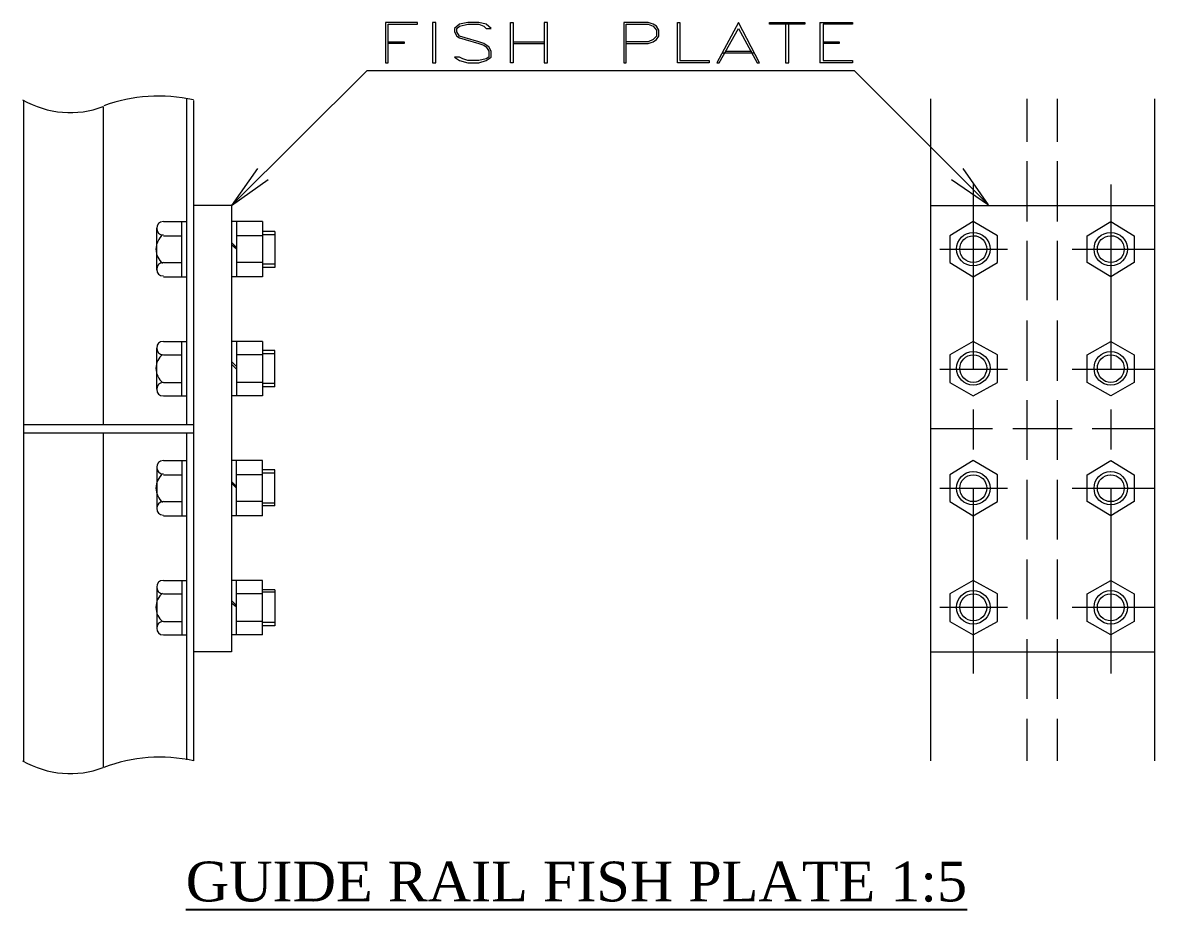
# Model space of a CAD drawing. Header units: millimetres. Extents: x -60342 to 1024385, y -25305 to 32879.
# Drawn here: x 1000131 to 1000842, y 1070 to 1627 of the extents above; entities that cross this region are included whole.
import ezdxf

# ---------------------------------------------------------------- set-up
doc = ezdxf.new("R2010")
doc.units = ezdxf.units.MM
doc.styles.add('SM_STANDARD', font='arial.ttf')

msp = doc.modelspace()

# ---------------------------------------------------------------- linework, layer by layer
at = {"color": 7, "linetype": 'Continuous', "lineweight": 20, "transparency": 33554666, "elevation": -137}
for points in [[(1000379.152, 1626.755), (1000359.138, 1626.755), (1000359.138, 1601.474), (1000360.718, 1601.474), (1000360.718, 1625.702), (1000379.152, 1625.702)], [(1000390.74, 1601.474), (1000390.74, 1626.755), (1000388.633, 1626.755), (1000388.633, 1601.474)], [(1000402.327, 1605.161), (1000405.487, 1603.054), (1000410.754, 1601.474), (1000417.601, 1601.474), (1000422.341, 1603.054), (1000425.501, 1605.161), (1000425.501, 1608.848), (1000423.921, 1611.481), (1000420.761, 1613.588), (1000417.601, 1614.641), (1000409.174, 1617.275), (1000405.487, 1618.328), (1000403.907, 1620.962), (1000403.907, 1623.068), (1000405.487, 1624.648), (1000410.754, 1625.702), (1000417.601, 1625.702), (1000420.761, 1624.648), (1000422.341, 1623.068), (1000425.501, 1623.068), (1000422.341, 1625.702), (1000417.601, 1626.755), (1000410.754, 1626.755), (1000405.487, 1625.702), (1000402.327, 1623.068), (1000402.327, 1620.962), (1000403.907, 1618.328), (1000405.487, 1617.275), (1000409.174, 1616.221), (1000417.601, 1613.588), (1000420.761, 1612.534), (1000422.341, 1611.481), (1000423.921, 1608.848), (1000423.921, 1605.161), (1000422.341, 1604.107), (1000417.601, 1603.054), (1000410.754, 1603.054), (1000407.594, 1604.107), (1000405.487, 1605.161)], [(1000437.615, 1601.474), (1000437.615, 1626.755), (1000439.195, 1626.755), (1000439.195, 1601.474)], [(1000460.789, 1626.755), (1000458.682, 1626.755), (1000458.682, 1601.474), (1000460.789, 1601.474)], [(1000542.426, 1601.474), (1000542.426, 1626.755), (1000544.006, 1626.755), (1000544.006, 1603.054), (1000562.44, 1603.054), (1000562.44, 1601.474)], [(1000580.874, 1626.755), (1000567.18, 1601.474), (1000568.76, 1601.474), (1000580.874, 1623.068), (1000592.461, 1601.474), (1000594.041, 1601.474)], [(1000622.483, 1625.702), (1000600.362, 1625.702), (1000600.362, 1626.755), (1000622.483, 1626.755)]]:
    msp.add_lwpolyline(points, close=True, dxfattribs=at)
for points in [[(1000510.298, 1613.588), (1000523.992, 1613.588), (1000527.152, 1614.641), (1000529.259, 1616.221), (1000530.839, 1618.328), (1000530.839, 1622.015), (1000529.259, 1624.648), (1000527.152, 1625.702), (1000523.992, 1626.755), (1000508.718, 1626.755), (1000508.718, 1601.474), (1000510.298, 1601.474), (1000510.298, 1625.702), (1000523.992, 1625.702), (1000527.152, 1624.648), (1000529.259, 1622.015), (1000529.259, 1618.328), (1000527.152, 1616.221), (1000523.992, 1614.641), (1000510.298, 1614.641)], [(1000610.369, 1625.702), (1000610.369, 1601.474), (1000612.476, 1601.474), (1000612.476, 1625.702)], [(1000631.963, 1626.755), (1000631.963, 1601.474), (1000631.963, 1601.474)], [(1000631.963, 1626.755), (1000652.504, 1626.755), (1000652.504, 1625.702), (1000634.07, 1625.702)], [(1000634.07, 1625.702), (1000634.07, 1603.054), (1000634.07, 1603.054)], [(1000360.718, 1614.641), (1000370.725, 1614.641), (1000370.725, 1613.588), (1000360.718, 1613.588)], [(1000439.195, 1614.641), (1000458.682, 1614.641), (1000458.682, 1614.641)], [(1000634.07, 1614.641), (1000644.077, 1614.641), (1000644.077, 1613.588), (1000634.07, 1613.588)], [(1000439.195, 1613.588), (1000458.682, 1613.588), (1000458.682, 1613.588)], [(1000570.34, 1607.794), (1000590.881, 1607.794), (1000590.881, 1607.794)], [(1000572.447, 1608.848), (1000589.301, 1608.848), (1000589.301, 1608.848)], [(1000634.07, 1603.054), (1000652.504, 1603.054), (1000652.504, 1601.474), (1000631.963, 1601.474)], [(1000262.227, 1511.937), (1000347.551, 1596.734), (1000347.551, 1596.734)], [(1000347.551, 1596.734), (1000653.557, 1596.734), (1000653.557, 1596.734)], [(1000653.557, 1596.734), (1000737.828, 1512.464), (1000737.828, 1512.464)], [(1000234.313, 1374.471), (1000234.313, 1578.826), (1000234.313, 1578.826)], [(1000701.486, 1578.826), (1000701.486, 1163.269), (1000701.486, 1163.269)], [(1000762.055, 1578.826), (1000762.055, 1551.965), (1000762.055, 1551.965)], [(1000781.016, 1578.826), (1000781.016, 1551.965), (1000781.016, 1551.965)], [(1000842.112, 1578.826), (1000842.112, 1163.269), (1000842.112, 1163.269)], [(1000131.609, 1577.773), (1000131.609, 1163.269), (1000131.609, 1163.269)], [(1000181.644, 1574.086), (1000181.644, 1374.471), (1000181.644, 1374.471)], [(1000238.526, 1577.773), (1000238.526, 1163.269), (1000238.526, 1163.269)], [(1000762.055, 1539.851), (1000762.055, 1501.93), (1000762.055, 1501.93)], [(1000781.016, 1539.851), (1000781.016, 1501.93), (1000781.016, 1501.93)], [(1000278.555, 1535.111), (1000262.227, 1511.937), (1000285.402, 1528.264)], [(1000714.653, 1528.264), (1000737.828, 1512.464), (1000722.027, 1535.111)], [(1000728.347, 1525.104), (1000728.347, 1408.706), (1000728.347, 1408.706)], [(1000814.724, 1525.104), (1000814.724, 1408.706), (1000814.724, 1408.706)], [(1000262.227, 1511.937), (1000238.526, 1511.937), (1000238.526, 1511.937)], [(1000262.227, 1511.937), (1000262.227, 1231.738), (1000262.227, 1231.738)], [(1000701.486, 1511.937), (1000842.112, 1511.937), (1000842.112, 1511.937)], [(1000219.566, 1501.93), (1000234.313, 1501.93), (1000234.313, 1501.93)], [(1000231.153, 1467.168), (1000231.153, 1501.93), (1000231.153, 1501.93)], [(1000281.715, 1501.93), (1000262.227, 1501.93), (1000262.227, 1501.93)], [(1000265.388, 1501.93), (1000265.388, 1467.168), (1000265.388, 1467.168)], [(1000281.715, 1501.93), (1000281.715, 1467.168), (1000281.715, 1467.168)], [(1000743.621, 1492.976), (1000728.347, 1501.93), (1000713.6, 1492.976)], [(1000814.724, 1467.168), (1000799.977, 1476.122), (1000799.977, 1492.976), (1000814.724, 1501.93)], [(1000814.724, 1501.93), (1000829.471, 1492.976), (1000829.471, 1492.976)], [(1000215.352, 1471.382), (1000215.352, 1497.716), (1000215.352, 1497.716)], [(1000289.615, 1495.61), (1000281.715, 1495.61), (1000281.715, 1495.61)], [(1000289.615, 1493.503), (1000281.715, 1493.503), (1000281.715, 1493.503)], [(1000289.615, 1495.61), (1000289.615, 1472.962), (1000289.615, 1472.962)], [(1000219.566, 1492.976), (1000231.153, 1492.976), (1000231.153, 1492.976)], [(1000265.388, 1485.602), (1000262.227, 1488.763), (1000262.227, 1488.763)], [(1000265.388, 1484.549), (1000262.227, 1487.183), (1000262.227, 1487.183)], [(1000281.715, 1492.976), (1000265.388, 1492.976), (1000265.388, 1492.976)], [(1000713.6, 1492.976), (1000713.6, 1476.122), (1000713.6, 1476.122)], [(1000713.6, 1476.122), (1000728.347, 1467.168), (1000743.621, 1476.122), (1000743.621, 1492.976)], [(1000762.055, 1489.816), (1000762.055, 1452.421), (1000762.055, 1452.421)], [(1000781.016, 1489.816), (1000781.016, 1452.421), (1000781.016, 1452.421)], [(1000829.471, 1492.976), (1000829.471, 1476.122), (1000829.471, 1476.122)], [(1000707.28, 1484.549), (1000749.941, 1484.549), (1000749.941, 1484.549)], [(1000790.496, 1484.549), (1000842.112, 1484.549), (1000842.112, 1484.549)], [(1000219.566, 1476.122), (1000231.153, 1476.122), (1000231.153, 1476.122)], [(1000281.715, 1476.122), (1000265.388, 1476.122), (1000265.388, 1476.122)], [(1000289.615, 1475.069), (1000281.715, 1475.069), (1000281.715, 1475.069)], [(1000289.615, 1472.962), (1000281.715, 1472.962), (1000281.715, 1472.962)], [(1000829.471, 1476.122), (1000814.724, 1467.168), (1000814.724, 1467.168)], [(1000219.566, 1467.168), (1000234.313, 1467.168), (1000234.313, 1467.168)], [(1000281.715, 1467.168), (1000262.227, 1467.168), (1000262.227, 1467.168)], [(1000762.055, 1439.781), (1000762.055, 1401.859), (1000762.055, 1401.859)], [(1000781.016, 1439.781), (1000781.016, 1401.859), (1000781.016, 1401.859)], [(1000215.352, 1396.592), (1000215.352, 1422.4), (1000215.352, 1422.4)], [(1000219.566, 1426.613), (1000234.313, 1426.613), (1000234.313, 1426.613)], [(1000231.153, 1392.379), (1000231.153, 1426.613), (1000231.153, 1426.613)], [(1000281.715, 1426.613), (1000262.227, 1426.613), (1000262.227, 1426.613)], [(1000265.388, 1426.613), (1000265.388, 1392.379), (1000265.388, 1392.379)], [(1000281.715, 1426.613), (1000281.715, 1392.379), (1000281.715, 1392.379)], [(1000743.621, 1418.186), (1000728.347, 1426.613), (1000713.6, 1418.186)], [(1000799.977, 1400.806), (1000799.977, 1418.186), (1000814.724, 1426.613)], [(1000814.724, 1426.613), (1000829.471, 1418.186), (1000829.471, 1418.186)], [(1000219.566, 1418.186), (1000231.153, 1418.186), (1000231.153, 1418.186)], [(1000281.715, 1418.186), (1000265.388, 1418.186), (1000265.388, 1418.186)], [(1000289.615, 1398.172), (1000289.615, 1420.82), (1000281.715, 1420.82)], [(1000289.615, 1418.713), (1000281.715, 1418.713), (1000281.715, 1418.713)], [(1000713.6, 1418.186), (1000713.6, 1400.806), (1000713.6, 1400.806)], [(1000743.621, 1400.806), (1000743.621, 1418.186), (1000743.621, 1418.186)], [(1000829.471, 1418.186), (1000829.471, 1400.806), (1000829.471, 1400.806)], [(1000265.388, 1410.813), (1000262.227, 1413.973), (1000262.227, 1413.973)], [(1000265.388, 1409.233), (1000262.227, 1412.393), (1000262.227, 1412.393)], [(1000707.28, 1409.233), (1000749.941, 1409.233), (1000749.941, 1409.233)], [(1000790.496, 1409.233), (1000842.112, 1409.233), (1000842.112, 1409.233)], [(1000219.566, 1400.806), (1000231.153, 1400.806), (1000231.153, 1400.806)], [(1000281.715, 1400.806), (1000265.388, 1400.806), (1000265.388, 1400.806)], [(1000713.6, 1400.806), (1000728.347, 1392.379), (1000743.621, 1400.806)], [(1000814.724, 1392.379), (1000799.977, 1400.806), (1000799.977, 1400.806)], [(1000829.471, 1400.806), (1000814.724, 1392.379), (1000814.724, 1392.379)], [(1000289.615, 1400.279), (1000281.715, 1400.279), (1000281.715, 1400.279)], [(1000289.615, 1398.172), (1000281.715, 1398.172), (1000281.715, 1398.172)], [(1000219.566, 1392.379), (1000234.313, 1392.379), (1000234.313, 1392.379)], [(1000281.715, 1392.379), (1000262.227, 1392.379), (1000262.227, 1392.379)], [(1000762.055, 1389.745), (1000762.055, 1352.35), (1000762.055, 1352.35)], [(1000781.016, 1389.745), (1000781.016, 1352.35), (1000781.016, 1352.35)], [(1000728.347, 1383.952), (1000728.347, 1358.67), (1000728.347, 1358.67)], [(1000814.724, 1383.952), (1000814.724, 1358.67), (1000814.724, 1358.67)], [(1000131.609, 1374.471), (1000238.526, 1374.471), (1000238.526, 1374.471)], [(1000131.609, 1369.204), (1000238.526, 1369.204), (1000238.526, 1369.204)], [(1000181.644, 1369.204), (1000181.644, 1159.055), (1000181.644, 1159.055)], [(1000234.313, 1163.796), (1000234.313, 1369.204), (1000234.313, 1369.204)], [(1000701.486, 1371.838), (1000740.461, 1371.838), (1000740.461, 1371.838)], [(1000753.102, 1371.838), (1000790.496, 1371.838), (1000790.496, 1371.838)], [(1000803.137, 1371.838), (1000842.112, 1371.838), (1000842.112, 1371.838)], [(1000219.566, 1351.823), (1000234.313, 1351.823), (1000234.313, 1351.823)], [(1000231.153, 1351.823), (1000231.153, 1317.062), (1000231.153, 1317.062)], [(1000281.715, 1351.823), (1000262.227, 1351.823), (1000262.227, 1351.823)], [(1000265.388, 1317.062), (1000265.388, 1351.823), (1000265.388, 1351.823)], [(1000281.715, 1317.062), (1000281.715, 1351.823), (1000281.715, 1351.823)], [(1000743.621, 1342.87), (1000728.347, 1351.823), (1000713.6, 1342.87)], [(1000799.977, 1342.87), (1000814.724, 1351.823), (1000814.724, 1351.823)], [(1000814.724, 1351.823), (1000829.471, 1342.87), (1000829.471, 1342.87)], [(1000215.352, 1347.61), (1000215.352, 1321.276), (1000215.352, 1321.276)], [(1000289.615, 1346.03), (1000281.715, 1346.03), (1000281.715, 1346.03)], [(1000289.615, 1343.923), (1000281.715, 1343.923), (1000281.715, 1343.923)], [(1000289.615, 1323.382), (1000289.615, 1346.03), (1000289.615, 1346.03)], [(1000219.566, 1342.87), (1000231.153, 1342.87), (1000231.153, 1342.87)], [(1000265.388, 1335.496), (1000262.227, 1338.656), (1000262.227, 1338.656)], [(1000265.388, 1334.443), (1000262.227, 1337.603), (1000262.227, 1337.603)], [(1000281.715, 1342.87), (1000265.388, 1342.87), (1000265.388, 1342.87)], [(1000713.6, 1342.87), (1000713.6, 1326.016), (1000713.6, 1326.016)], [(1000713.6, 1326.016), (1000728.347, 1317.062), (1000743.621, 1326.016), (1000743.621, 1342.87)], [(1000762.055, 1339.71), (1000762.055, 1302.315), (1000762.055, 1302.315)], [(1000781.016, 1339.71), (1000781.016, 1302.315), (1000781.016, 1302.315)], [(1000814.724, 1317.062), (1000799.977, 1326.016), (1000799.977, 1342.87)], [(1000829.471, 1342.87), (1000829.471, 1326.016), (1000829.471, 1326.016)], [(1000707.28, 1334.443), (1000749.941, 1334.443), (1000749.941, 1334.443)], [(1000728.347, 1333.916), (1000728.347, 1218.045), (1000728.347, 1218.045)], [(1000790.496, 1334.443), (1000842.112, 1334.443), (1000842.112, 1334.443)], [(1000814.724, 1333.916), (1000814.724, 1218.045), (1000814.724, 1218.045)], [(1000219.566, 1326.016), (1000231.153, 1326.016), (1000231.153, 1326.016)], [(1000281.715, 1326.016), (1000265.388, 1326.016), (1000265.388, 1326.016)], [(1000289.615, 1324.962), (1000281.715, 1324.962), (1000281.715, 1324.962)], [(1000289.615, 1323.382), (1000281.715, 1323.382), (1000281.715, 1323.382)], [(1000829.471, 1326.016), (1000814.724, 1317.062), (1000814.724, 1317.062)], [(1000219.566, 1317.062), (1000234.313, 1317.062), (1000234.313, 1317.062)], [(1000281.715, 1317.062), (1000262.227, 1317.062), (1000262.227, 1317.062)], [(1000762.055, 1289.674), (1000762.055, 1252.279), (1000762.055, 1252.279)], [(1000781.016, 1289.674), (1000781.016, 1252.279), (1000781.016, 1252.279)], [(1000219.566, 1276.507), (1000234.313, 1276.507), (1000234.313, 1276.507)], [(1000231.153, 1276.507), (1000231.153, 1242.272), (1000231.153, 1242.272)], [(1000281.715, 1276.507), (1000262.227, 1276.507), (1000262.227, 1276.507)], [(1000265.388, 1242.272), (1000265.388, 1276.507), (1000265.388, 1276.507)], [(1000281.715, 1242.272), (1000281.715, 1276.507), (1000281.715, 1276.507)], [(1000743.621, 1268.08), (1000728.347, 1276.507), (1000713.6, 1268.08)], [(1000799.977, 1268.08), (1000814.724, 1276.507), (1000814.724, 1276.507)], [(1000814.724, 1276.507), (1000829.471, 1268.08), (1000829.471, 1268.08)], [(1000215.352, 1272.293), (1000215.352, 1246.486), (1000215.352, 1246.486)], [(1000219.566, 1268.08), (1000231.153, 1268.08), (1000231.153, 1268.08)], [(1000281.715, 1268.08), (1000265.388, 1268.08), (1000265.388, 1268.08)], [(1000289.615, 1270.713), (1000281.715, 1270.713), (1000281.715, 1270.713)], [(1000289.615, 1270.713), (1000289.615, 1248.066), (1000281.715, 1248.066)], [(1000289.615, 1269.133), (1000281.715, 1269.133), (1000281.715, 1269.133)], [(1000713.6, 1268.08), (1000713.6, 1250.699), (1000713.6, 1250.699)], [(1000743.621, 1250.699), (1000743.621, 1268.08), (1000743.621, 1268.08)], [(1000814.724, 1242.272), (1000799.977, 1250.699), (1000799.977, 1268.08)], [(1000829.471, 1268.08), (1000829.471, 1250.699), (1000829.471, 1250.699)], [(1000265.388, 1260.706), (1000262.227, 1263.866), (1000262.227, 1263.866)], [(1000265.388, 1259.653), (1000262.227, 1262.286), (1000262.227, 1262.286)], [(1000707.28, 1259.653), (1000749.941, 1259.653), (1000749.941, 1259.653)], [(1000790.496, 1259.653), (1000842.112, 1259.653), (1000842.112, 1259.653)], [(1000219.566, 1250.699), (1000231.153, 1250.699), (1000231.153, 1250.699)], [(1000281.715, 1250.699), (1000265.388, 1250.699), (1000265.388, 1250.699)], [(1000289.615, 1250.173), (1000281.715, 1250.173), (1000281.715, 1250.173)], [(1000713.6, 1250.699), (1000728.347, 1242.272), (1000743.621, 1250.699)], [(1000829.471, 1250.699), (1000814.724, 1242.272), (1000814.724, 1242.272)], [(1000219.566, 1242.272), (1000234.313, 1242.272), (1000234.313, 1242.272)], [(1000281.715, 1242.272), (1000262.227, 1242.272), (1000262.227, 1242.272)], [(1000762.055, 1239.639), (1000762.055, 1202.244), (1000762.055, 1202.244)], [(1000781.016, 1239.639), (1000781.016, 1202.244), (1000781.016, 1202.244)], [(1000262.227, 1231.738), (1000238.526, 1231.738), (1000238.526, 1231.738)], [(1000701.486, 1231.738), (1000842.112, 1231.738), (1000842.112, 1231.738)], [(1000762.055, 1189.603), (1000762.055, 1163.269), (1000762.055, 1163.269)], [(1000781.016, 1189.603), (1000781.016, 1163.269), (1000781.016, 1163.269)]]:
    msp.add_lwpolyline(points, dxfattribs=at)
at = {"color": 7, "linetype": 'Continuous', "lineweight": 20, "transparency": 33554666}
for points in [[(1000238.526, 1578.3, -137), (1000219.566, 1582.513, -137), (1000200.078, 1580.933, -137), (1000182.171, 1574.613, -137)], [(1000131.082, 1578.3, -137), (1000146.883, 1569.346, -137), (1000165.317, 1567.766, -137), (1000181.644, 1574.086, -137)], [(1000238.526, 1163.269, -137), (1000219.566, 1167.482, -137), (1000200.078, 1165.902, -137), (1000182.171, 1159.055, -137)], [(1000131.082, 1163.269, -137), (1000146.883, 1154.315, -137), (1000165.317, 1152.735, -137), (1000181.644, 1159.055, -137)]]:
    msp.add_open_spline(points, degree=3, dxfattribs=at)
for points, knots in [([(1000219.566, 1501.93, -137), (1000216.932, 1501.93, -137), (1000215.352, 1499.823, -137), (1000215.352, 1497.716, -137), (1000215.352, 1497.716, -137), (1000215.352, 1495.083, -137), (1000216.932, 1493.503, -137), (1000219.566, 1493.503, -137)], [0, 0, 0, 0, 0.125, 0.125, 0.125, 0.125001, 1, 1, 1, 1]), ([(1000219.039, 1493.503, -137), (1000216.406, 1491.396, -137), (1000214.825, 1487.709, -137), (1000214.825, 1484.549, -137), (1000214.825, 1484.549, -137), (1000214.825, 1480.862, -137), (1000216.406, 1477.702, -137), (1000219.039, 1475.595, -137)], [0, 0, 0, 0, 0.125, 0.125, 0.125, 0.125001, 1, 1, 1, 1]), ([(1000738.881, 1484.549, -137), (1000738.881, 1490.343, -137), (1000734.141, 1495.083, -137), (1000728.347, 1495.083, -137), (1000728.347, 1495.083, -137), (1000722.554, 1495.083, -137), (1000717.813, 1490.343, -137), (1000717.813, 1484.549, -137), (1000717.813, 1484.549, -137), (1000717.813, 1478.756, -137), (1000722.554, 1474.015, -137), (1000728.347, 1474.015, -137), (1000728.347, 1474.015, -137), (1000734.141, 1474.015, -137), (1000738.881, 1478.756, -137), (1000738.881, 1484.549, -137)], [0, 0, 0, 0, 0.062, 0.062, 0.062, 0.063, 0.125, 0.125, 0.125, 0.125001, 0.188, 0.188, 0.188, 0.188001, 1, 1, 1, 1]), ([(1000825.258, 1484.549, -137), (1000825.258, 1490.343, -137), (1000820.518, 1495.083, -137), (1000814.724, 1495.083, -137), (1000814.724, 1495.083, -137), (1000808.931, 1495.083, -137), (1000804.19, 1490.343, -137), (1000804.19, 1484.549, -137), (1000804.19, 1484.549, -137), (1000804.19, 1478.756, -137), (1000808.931, 1474.015, -137), (1000814.724, 1474.015, -137), (1000814.724, 1474.015, -137), (1000820.518, 1474.015, -137), (1000825.258, 1478.756, -137), (1000825.258, 1484.549, -137)], [0, 0, 0, 0, 0.062, 0.062, 0.062, 0.063, 0.125, 0.125, 0.125, 0.125001, 0.188, 0.188, 0.188, 0.188001, 1, 1, 1, 1]), ([(1000736.774, 1484.549, -137), (1000736.774, 1489.289, -137), (1000733.087, 1492.976, -137), (1000728.347, 1492.976, -137), (1000728.347, 1492.976, -137), (1000723.607, 1492.976, -137), (1000719.92, 1489.289, -137), (1000719.92, 1484.549, -137), (1000719.92, 1484.549, -137), (1000719.92, 1479.809, -137), (1000723.607, 1476.122, -137), (1000728.347, 1476.122, -137), (1000728.347, 1476.122, -137), (1000733.087, 1476.122, -137), (1000736.774, 1479.809, -137), (1000736.774, 1484.549, -137)], [0, 0, 0, 0, 0.062, 0.062, 0.062, 0.063, 0.125, 0.125, 0.125, 0.125001, 0.188, 0.188, 0.188, 0.188001, 1, 1, 1, 1]), ([(1000823.151, 1484.549, -137), (1000823.151, 1489.289, -137), (1000819.464, 1492.976, -137), (1000814.724, 1492.976, -137), (1000814.724, 1492.976, -137), (1000809.984, 1492.976, -137), (1000806.297, 1489.289, -137), (1000806.297, 1484.549, -137), (1000806.297, 1484.549, -137), (1000806.297, 1479.809, -137), (1000809.984, 1476.122, -137), (1000814.724, 1476.122, -137), (1000814.724, 1476.122, -137), (1000819.464, 1476.122, -137), (1000823.151, 1479.809, -137), (1000823.151, 1484.549, -137)], [0, 0, 0, 0, 0.062, 0.062, 0.062, 0.063, 0.125, 0.125, 0.125, 0.125001, 0.188, 0.188, 0.188, 0.188001, 1, 1, 1, 1]), ([(1000219.566, 1476.122, -137), (1000216.932, 1476.122, -137), (1000215.352, 1474.015, -137), (1000215.352, 1471.909, -137), (1000215.352, 1471.909, -137), (1000215.352, 1469.275, -137), (1000216.932, 1467.695, -137), (1000219.566, 1467.695, -137)], [0, 0, 0, 0, 0.125, 0.125, 0.125, 0.125001, 1, 1, 1, 1]), ([(1000219.566, 1426.613, -137), (1000216.932, 1426.613, -137), (1000215.352, 1425.033, -137), (1000215.352, 1422.4, -137), (1000215.352, 1422.4, -137), (1000215.352, 1420.293, -137), (1000216.932, 1418.186, -137), (1000219.566, 1418.186, -137)], [0, 0, 0, 0, 0.125, 0.125, 0.125, 0.125001, 1, 1, 1, 1]), ([(1000219.039, 1418.186, -137), (1000216.406, 1416.606, -137), (1000214.825, 1412.919, -137), (1000214.825, 1409.759, -137), (1000214.825, 1409.759, -137), (1000214.825, 1406.072, -137), (1000216.406, 1402.912, -137), (1000219.039, 1400.806, -137)], [0, 0, 0, 0, 0.125, 0.125, 0.125, 0.125001, 1, 1, 1, 1]), ([(1000738.881, 1409.759, -137), (1000738.881, 1415.553, -137), (1000734.141, 1420.293, -137), (1000728.347, 1420.293, -137), (1000728.347, 1420.293, -137), (1000722.554, 1420.293, -137), (1000717.813, 1415.553, -137), (1000717.813, 1409.759, -137), (1000717.813, 1409.759, -137), (1000717.813, 1403.966, -137), (1000722.554, 1399.225, -137), (1000728.347, 1399.225, -137), (1000728.347, 1399.225, -137), (1000734.141, 1399.225, -137), (1000738.881, 1403.966, -137), (1000738.881, 1409.759, -137)], [0, 0, 0, 0, 0.062, 0.062, 0.062, 0.063, 0.125, 0.125, 0.125, 0.125001, 0.188, 0.188, 0.188, 0.188001, 1, 1, 1, 1]), ([(1000736.774, 1409.759, -137), (1000736.774, 1414.499, -137), (1000733.087, 1418.186, -137), (1000728.347, 1418.186, -137), (1000728.347, 1418.186, -137), (1000723.607, 1418.186, -137), (1000719.92, 1414.499, -137), (1000719.92, 1409.759, -137), (1000719.92, 1409.759, -137), (1000719.92, 1405.019, -137), (1000723.607, 1400.806, -137), (1000728.347, 1400.806, -137), (1000728.347, 1400.806, -137), (1000733.087, 1400.806, -137), (1000736.774, 1405.019, -137), (1000736.774, 1409.759, -137)], [0, 0, 0, 0, 0.062, 0.062, 0.062, 0.063, 0.125, 0.125, 0.125, 0.125001, 0.188, 0.188, 0.188, 0.188001, 1, 1, 1, 1]), ([(1000825.258, 1409.759, -137), (1000825.258, 1415.553, -137), (1000820.518, 1420.293, -137), (1000814.724, 1420.293, -137), (1000814.724, 1420.293, -137), (1000808.931, 1420.293, -137), (1000804.19, 1415.553, -137), (1000804.19, 1409.759, -137), (1000804.19, 1409.759, -137), (1000804.19, 1403.966, -137), (1000808.931, 1399.225, -137), (1000814.724, 1399.225, -137), (1000814.724, 1399.225, -137), (1000820.518, 1399.225, -137), (1000825.258, 1403.966, -137), (1000825.258, 1409.759, -137)], [0, 0, 0, 0, 0.062, 0.062, 0.062, 0.063, 0.125, 0.125, 0.125, 0.125001, 0.188, 0.188, 0.188, 0.188001, 1, 1, 1, 1]), ([(1000823.151, 1409.759, -137), (1000823.151, 1414.499, -137), (1000819.464, 1418.186, -137), (1000814.724, 1418.186, -137), (1000814.724, 1418.186, -137), (1000809.984, 1418.186, -137), (1000806.297, 1414.499, -137), (1000806.297, 1409.759, -137), (1000806.297, 1409.759, -137), (1000806.297, 1405.019, -137), (1000809.984, 1400.806, -137), (1000814.724, 1400.806, -137), (1000814.724, 1400.806, -137), (1000819.464, 1400.806, -137), (1000823.151, 1405.019, -137), (1000823.151, 1409.759, -137)], [0, 0, 0, 0, 0.062, 0.062, 0.062, 0.063, 0.125, 0.125, 0.125, 0.125001, 0.188, 0.188, 0.188, 0.188001, 1, 1, 1, 1]), ([(1000219.566, 1400.806, -137), (1000216.932, 1400.806, -137), (1000215.352, 1398.699, -137), (1000215.352, 1396.592, -137), (1000215.352, 1396.592, -137), (1000215.352, 1393.959, -137), (1000216.932, 1392.379, -137), (1000219.566, 1392.379, -137)], [0, 0, 0, 0, 0.125, 0.125, 0.125, 0.125001, 1, 1, 1, 1]), ([(1000219.566, 1351.823, -137), (1000216.932, 1351.823, -137), (1000215.352, 1349.717, -137), (1000215.352, 1347.61, -137), (1000215.352, 1347.61, -137), (1000215.352, 1345.503, -137), (1000216.932, 1343.396, -137), (1000219.566, 1343.396, -137)], [0, 0, 0, 0, 0.125, 0.125, 0.125, 0.125001, 1, 1, 1, 1]), ([(1000738.881, 1334.443, -137), (1000738.881, 1340.236, -137), (1000734.141, 1344.977, -137), (1000728.347, 1344.977, -137), (1000728.347, 1344.977, -137), (1000722.554, 1344.977, -137), (1000717.813, 1340.236, -137), (1000717.813, 1334.443, -137), (1000717.813, 1334.443, -137), (1000717.813, 1328.649, -137), (1000722.554, 1323.909, -137), (1000728.347, 1323.909, -137), (1000728.347, 1323.909, -137), (1000734.141, 1323.909, -137), (1000738.881, 1328.649, -137), (1000738.881, 1334.443, -137)], [0, 0, 0, 0, 0.062, 0.062, 0.062, 0.063, 0.125, 0.125, 0.125, 0.125001, 0.188, 0.188, 0.188, 0.188001, 1, 1, 1, 1]), ([(1000825.258, 1334.443, -137), (1000825.258, 1340.236, -137), (1000820.518, 1344.977, -137), (1000814.724, 1344.977, -137), (1000814.724, 1344.977, -137), (1000808.931, 1344.977, -137), (1000804.19, 1340.236, -137), (1000804.19, 1334.443, -137), (1000804.19, 1334.443, -137), (1000804.19, 1328.649, -137), (1000808.931, 1323.909, -137), (1000814.724, 1323.909, -137), (1000814.724, 1323.909, -137), (1000820.518, 1323.909, -137), (1000825.258, 1328.649, -137), (1000825.258, 1334.443, -137)], [0, 0, 0, 0, 0.062, 0.062, 0.062, 0.063, 0.125, 0.125, 0.125, 0.125001, 0.188, 0.188, 0.188, 0.188001, 1, 1, 1, 1]), ([(1000219.039, 1343.396, -137), (1000216.406, 1341.29, -137), (1000214.825, 1338.13, -137), (1000214.825, 1334.443, -137), (1000214.825, 1334.443, -137), (1000214.825, 1331.283, -137), (1000216.406, 1327.596, -137), (1000219.039, 1325.489, -137)], [0, 0, 0, 0, 0.125, 0.125, 0.125, 0.125001, 1, 1, 1, 1]), ([(1000736.774, 1334.443, -137), (1000736.774, 1339.183, -137), (1000733.087, 1342.87, -137), (1000728.347, 1342.87, -137), (1000728.347, 1342.87, -137), (1000723.607, 1342.87, -137), (1000719.92, 1339.183, -137), (1000719.92, 1334.443, -137), (1000719.92, 1334.443, -137), (1000719.92, 1329.703, -137), (1000723.607, 1326.016, -137), (1000728.347, 1326.016, -137), (1000728.347, 1326.016, -137), (1000733.087, 1326.016, -137), (1000736.774, 1329.703, -137), (1000736.774, 1334.443, -137)], [0, 0, 0, 0, 0.062, 0.062, 0.062, 0.063, 0.125, 0.125, 0.125, 0.125001, 0.188, 0.188, 0.188, 0.188001, 1, 1, 1, 1]), ([(1000823.151, 1334.443, -137), (1000823.151, 1339.183, -137), (1000819.464, 1342.87, -137), (1000814.724, 1342.87, -137), (1000814.724, 1342.87, -137), (1000809.984, 1342.87, -137), (1000806.297, 1339.183, -137), (1000806.297, 1334.443, -137), (1000806.297, 1334.443, -137), (1000806.297, 1329.703, -137), (1000809.984, 1326.016, -137), (1000814.724, 1326.016, -137), (1000814.724, 1326.016, -137), (1000819.464, 1326.016, -137), (1000823.151, 1329.703, -137), (1000823.151, 1334.443, -137)], [0, 0, 0, 0, 0.062, 0.062, 0.062, 0.063, 0.125, 0.125, 0.125, 0.125001, 0.188, 0.188, 0.188, 0.188001, 1, 1, 1, 1]), ([(1000219.566, 1326.016, -137), (1000216.932, 1326.016, -137), (1000215.352, 1323.909, -137), (1000215.352, 1321.802, -137), (1000215.352, 1321.802, -137), (1000215.352, 1319.169, -137), (1000216.932, 1317.589, -137), (1000219.566, 1317.589, -137)], [0, 0, 0, 0, 0.125, 0.125, 0.125, 0.125001, 1, 1, 1, 1]), ([(1000219.566, 1276.507, -137), (1000216.932, 1276.507, -137), (1000215.352, 1274.927, -137), (1000215.352, 1272.293, -137), (1000215.352, 1272.293, -137), (1000215.352, 1270.187, -137), (1000216.932, 1268.08, -137), (1000219.566, 1268.08, -137)], [0, 0, 0, 0, 0.125, 0.125, 0.125, 0.125001, 1, 1, 1, 1]), ([(1000219.039, 1268.607, -137), (1000216.406, 1266.5, -137), (1000214.825, 1263.34, -137), (1000214.825, 1259.653, -137), (1000214.825, 1259.653, -137), (1000214.825, 1255.966, -137), (1000216.406, 1252.806, -137), (1000219.039, 1250.699, -137)], [0, 0, 0, 0, 0.125, 0.125, 0.125, 0.125001, 1, 1, 1, 1]), ([(1000738.881, 1259.653, -137), (1000738.881, 1265.447, -137), (1000734.141, 1270.187, -137), (1000728.347, 1270.187, -137), (1000728.347, 1270.187, -137), (1000722.554, 1270.187, -137), (1000717.813, 1265.447, -137), (1000717.813, 1259.653, -137), (1000717.813, 1259.653, -137), (1000717.813, 1253.859, -137), (1000722.554, 1249.119, -137), (1000728.347, 1249.119, -137), (1000728.347, 1249.119, -137), (1000734.141, 1249.119, -137), (1000738.881, 1253.859, -137), (1000738.881, 1259.653, -137)], [0, 0, 0, 0, 0.062, 0.062, 0.062, 0.063, 0.125, 0.125, 0.125, 0.125001, 0.188, 0.188, 0.188, 0.188001, 1, 1, 1, 1]), ([(1000736.774, 1259.653, -137), (1000736.774, 1264.393, -137), (1000733.087, 1268.08, -137), (1000728.347, 1268.08, -137), (1000728.347, 1268.08, -137), (1000723.607, 1268.08, -137), (1000719.92, 1264.393, -137), (1000719.92, 1259.653, -137), (1000719.92, 1259.653, -137), (1000719.92, 1254.913, -137), (1000723.607, 1251.226, -137), (1000728.347, 1251.226, -137), (1000728.347, 1251.226, -137), (1000733.087, 1251.226, -137), (1000736.774, 1254.913, -137), (1000736.774, 1259.653, -137)], [0, 0, 0, 0, 0.062, 0.062, 0.062, 0.063, 0.125, 0.125, 0.125, 0.125001, 0.188, 0.188, 0.188, 0.188001, 1, 1, 1, 1]), ([(1000825.258, 1259.653, -137), (1000825.258, 1265.447, -137), (1000820.518, 1270.187, -137), (1000814.724, 1270.187, -137), (1000814.724, 1270.187, -137), (1000808.931, 1270.187, -137), (1000804.19, 1265.447, -137), (1000804.19, 1259.653, -137), (1000804.19, 1259.653, -137), (1000804.19, 1253.859, -137), (1000808.931, 1249.119, -137), (1000814.724, 1249.119, -137), (1000814.724, 1249.119, -137), (1000820.518, 1249.119, -137), (1000825.258, 1253.859, -137), (1000825.258, 1259.653, -137)], [0, 0, 0, 0, 0.062, 0.062, 0.062, 0.063, 0.125, 0.125, 0.125, 0.125001, 0.188, 0.188, 0.188, 0.188001, 1, 1, 1, 1]), ([(1000823.151, 1259.653, -137), (1000823.151, 1264.393, -137), (1000819.464, 1268.08, -137), (1000814.724, 1268.08, -137), (1000814.724, 1268.08, -137), (1000809.984, 1268.08, -137), (1000806.297, 1264.393, -137), (1000806.297, 1259.653, -137), (1000806.297, 1259.653, -137), (1000806.297, 1254.913, -137), (1000809.984, 1251.226, -137), (1000814.724, 1251.226, -137), (1000814.724, 1251.226, -137), (1000819.464, 1251.226, -137), (1000823.151, 1254.913, -137), (1000823.151, 1259.653, -137)], [0, 0, 0, 0, 0.062, 0.062, 0.062, 0.063, 0.125, 0.125, 0.125, 0.125001, 0.188, 0.188, 0.188, 0.188001, 1, 1, 1, 1]), ([(1000219.566, 1250.699, -137), (1000216.932, 1250.699, -137), (1000215.352, 1248.592, -137), (1000215.352, 1246.486, -137), (1000215.352, 1246.486, -137), (1000215.352, 1244.379, -137), (1000216.932, 1242.272, -137), (1000219.566, 1242.272, -137)], [0, 0, 0, 0, 0.125, 0.125, 0.125, 0.125001, 1, 1, 1, 1])]:
    msp.add_open_spline(points, degree=3, knots=knots, dxfattribs=at)

# ---------------------------------------------------------------- texts
at = {"insert": (1000479, 1100), "char_height": 25, "attachment_point": 2, "style": 'SM_STANDARD'}
msp.add_mtext('{\\Fcent|c0;\\LGUIDE RAIL FISH PLATE 1:5}', dxfattribs=at)

doc.saveas('drawing.dxf')
